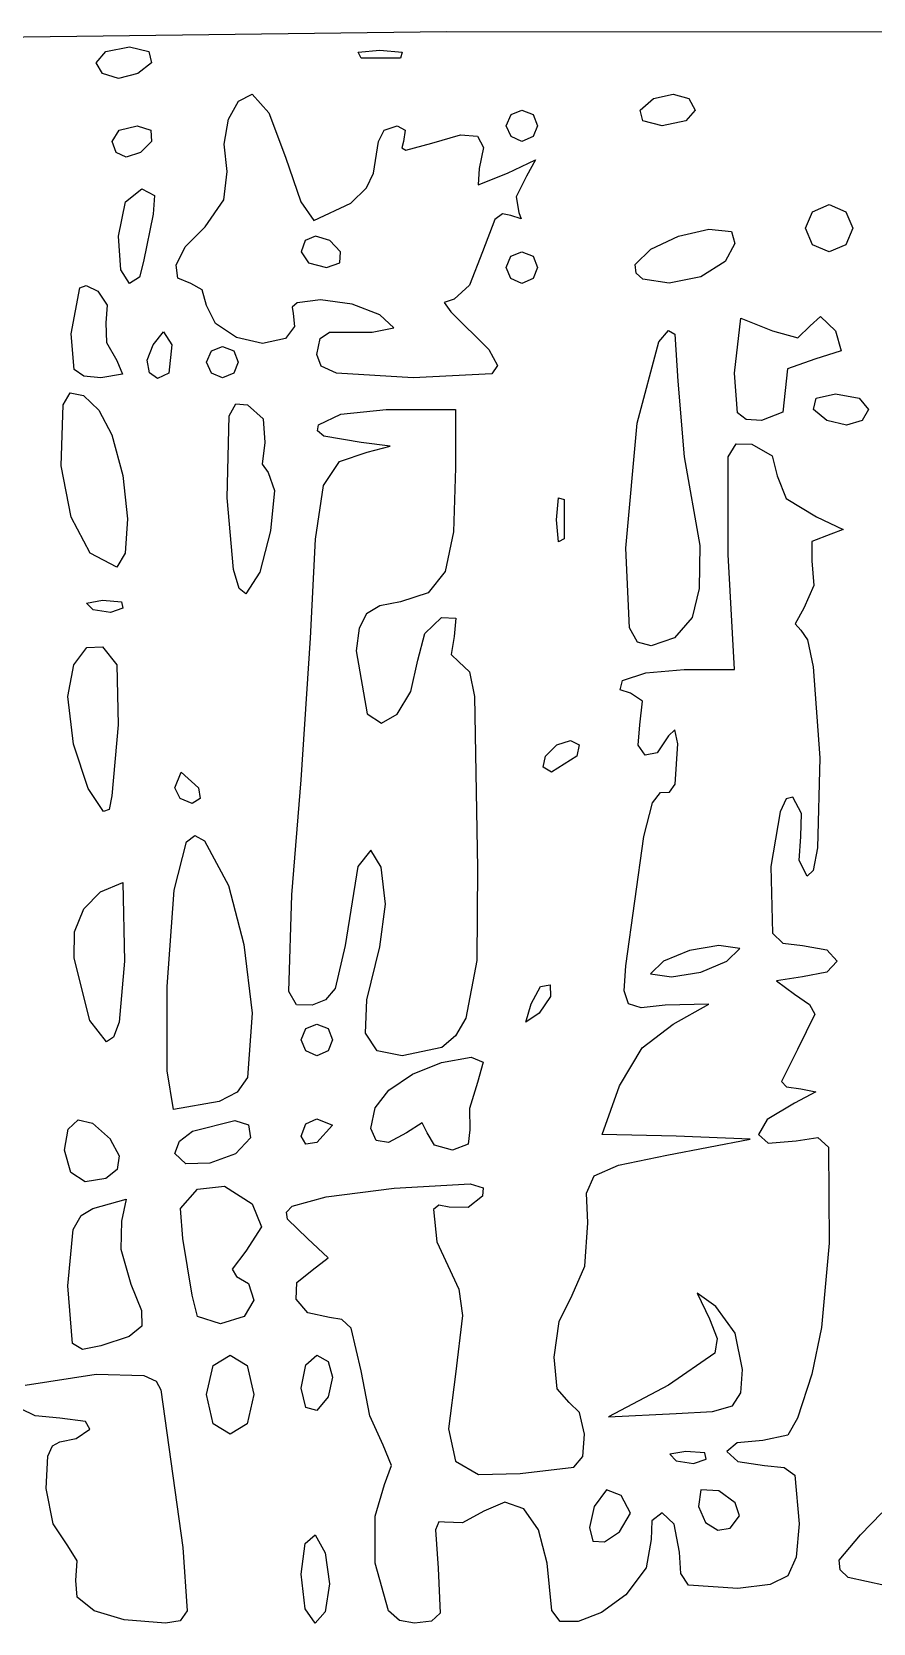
# Model space of a CAD drawing. Extents: x 0 to 282, y 0 to 282.
# Drawn here: x 209.17 to 228, y 246.59 to 282.21 of the extents above; entities that cross this region are included whole.
import ezdxf

# ---------------------------------------------------------------- set-up
doc = ezdxf.new("R2010")
doc.units = 0

msp = doc.modelspace()

# ---------------------------------------------------------------- linework, layer by layer
at = {"layer": 'Layer 1'}
for p, q in [((218.444428, 282.20893), (206.898106, 282.065062)), ((230.156105, 282.200662), (218.444428, 282.20893)), ((210.608963, 281.516558), (210.820629, 281.772322)), ((210.820629, 281.772322), (211.349797, 281.869336)), ((211.349797, 281.869336), (211.78195, 281.772322)), ((211.78195, 281.772322), (211.843686, 281.516558)), ((216.469485, 281.750273), (216.958965, 281.79878)), ((216.535631, 281.622391), (216.469485, 281.750273)), ((216.958965, 281.79878), (217.452854, 281.750273)), ((217.452854, 281.750273), (217.417576, 281.622391)), ((210.750074, 281.274023), (210.608963, 281.516558)), ((211.843686, 281.516558), (211.539415, 281.274023)), ((211.843686, 281.516558), (211.843686, 281.516558)), ((217.417576, 281.622391), (216.535631, 281.622391)), ((217.417576, 281.622391), (217.417576, 281.622391)), ((211.102852, 281.16378), (210.750074, 281.274023)), ((211.539415, 281.274023), (211.102852, 281.16378)), ((213.789473, 280.655018), (214.10091, 280.811012)), ((214.10091, 280.811012), (214.471327, 280.396498)), ((222.779253, 280.458232), (223.083523, 280.713996)), ((223.083523, 280.713996), (223.520087, 280.81101)), ((223.520087, 280.81101), (223.872864, 280.713996)), ((223.872864, 280.713996), (224.013976, 280.458232)), ((213.567333, 280.250978), (213.789473, 280.655018)), ((214.471327, 280.396498), (214.841744, 279.399902)), ((219.78095, 280.105454), (219.891193, 280.361218)), ((219.891193, 280.361218), (220.133728, 280.458232)), ((220.133728, 280.458232), (220.389492, 280.361218)), ((220.389492, 280.361218), (220.486506, 280.105454)), ((222.840988, 280.215697), (222.779253, 280.458232)), ((224.013976, 280.458232), (223.802309, 280.215697)), ((224.013976, 280.458232), (224.013976, 280.458232)), ((210.961571, 279.752677), (211.124731, 280.008441)), ((211.124731, 280.008441), (211.526016, 280.105455)), ((211.526016, 280.105455), (211.830287, 280.008441)), ((211.830287, 280.008441), (211.843516, 279.752677)), ((213.47087, 279.694802), (213.567333, 280.250978)), ((216.923139, 279.752678), (217.05543, 280.008442)), ((217.05543, 280.008442), (217.346473, 280.105456)), ((217.346473, 280.105456), (217.522862, 280.008442)), ((217.522862, 280.008442), (217.487584, 279.752678)), ((219.891193, 279.862919), (219.78095, 280.105454)), ((220.486506, 280.105454), (220.389492, 279.862919)), ((220.486506, 280.105454), (220.486506, 280.105454)), ((223.273142, 280.105454), (222.840988, 280.215697)), ((223.802309, 280.215697), (223.273142, 280.105454)), ((211.054175, 279.510142), (210.961571, 279.752677)), ((211.843516, 279.752677), (211.600981, 279.510142)), ((211.843516, 279.752677), (211.843516, 279.752677)), ((213.536465, 279.082402), (213.47087, 279.694802)), ((216.817306, 279.047122), (216.923139, 279.752678)), ((217.487584, 279.752678), (217.447896, 279.61322)), ((217.447896, 279.61322), (217.5405, 279.56306)), ((217.5405, 279.56306), (218.122584, 279.7174)), ((218.122584, 279.7174), (218.75924, 279.902058)), ((218.75924, 279.902058), (219.141232, 279.871741)), ((219.141232, 279.871741), (219.278483, 279.623143)), ((219.278483, 279.623143), (219.180914, 279.152955)), ((220.133728, 279.752676), (219.891193, 279.862919)), ((220.389492, 279.862919), (220.133728, 279.752676)), ((211.279071, 279.399899), (211.054175, 279.510142)), ((211.600981, 279.510142), (211.279071, 279.399899)), ((214.841744, 279.399902), (214.841746, 279.399902)), ((214.841746, 279.399902), (215.185704, 278.403305)), ((219.815914, 279.047122), (220.437685, 279.342574)), ((220.437685, 279.342574), (220.239248, 278.976567)), ((213.4615, 278.451814), (213.536465, 279.082402)), ((216.657452, 278.718049), (216.817306, 279.047122)), ((219.180914, 279.152955), (219.154455, 278.782539)), ((219.154455, 278.782539), (219.815914, 279.047122)), ((220.239248, 278.976567), (220.005532, 278.517956)), ((211.261594, 278.403301), (211.632011, 278.694341)), ((211.632011, 278.694341), (211.914233, 278.54441)), ((211.914233, 278.54441), (211.878956, 278.129896)), ((216.305775, 278.372438), (216.657452, 278.718049)), ((211.102844, 277.636011), (211.261594, 278.403301)), ((213.042576, 277.847682), (213.4615, 278.451814)), ((215.185704, 278.403305), (215.476746, 277.988792)), ((215.476746, 277.988792), (216.305775, 278.372438)), ((220.005532, 278.517956), (220.062859, 278.165178)), ((226.483922, 277.8124), (226.642672, 278.182817)), ((226.642672, 278.182817), (227.013089, 278.341567)), ((227.013089, 278.341567), (227.383505, 278.182817)), ((227.383505, 278.182817), (227.542256, 277.8124)), ((211.878956, 278.1299), (211.667289, 277.07157)), ((211.878956, 278.129896), (211.878956, 278.1299)), ((212.601052, 277.396237), (213.042576, 277.847682)), ((219.529282, 278.006428), (219.25147, 277.283233)), ((219.702915, 278.136515), (219.529282, 278.006428)), ((219.88647, 278.094622), (219.702915, 278.136515)), ((220.120185, 278.024067), (219.88647, 278.094622)), ((220.062859, 278.165178), (220.120185, 278.024067)), ((211.160171, 276.881951), (211.102844, 277.636011)), ((215.287604, 277.539764), (215.195, 277.284)), ((215.5125, 277.636778), (215.287604, 277.539764)), ((215.83441, 277.539764), (215.5125, 277.636778)), ((216.076945, 277.284), (215.83441, 277.539764)), ((223.019828, 277.344969), (223.643804, 277.636011)), ((223.643804, 277.636011), (224.320698, 277.794761)), ((224.320698, 277.794761), (224.825616, 277.741845)), ((224.900581, 277.472852), (224.684505, 277.071567)), ((224.825616, 277.741845), (224.900581, 277.472852)), ((226.642672, 277.441983), (226.483922, 277.8124)), ((227.542256, 277.8124), (227.383505, 277.441983)), ((227.542256, 277.8124), (227.542256, 277.8124)), ((212.394346, 276.987786), (212.601052, 277.396237)), ((215.195, 277.284), (215.35816, 277.041465)), ((215.195, 277.284), (215.195, 277.284)), ((216.063716, 277.041465), (216.076945, 277.284)), ((219.25147, 277.283233), (218.960428, 276.542401)), ((219.78084, 276.930456), (219.891083, 277.186221)), ((219.891083, 277.186221), (220.133618, 277.283234)), ((220.133618, 277.283234), (220.389382, 277.186221)), ((220.389382, 277.186221), (220.486396, 276.930456)), ((222.673666, 277.001011), (223.019828, 277.344969)), ((227.013089, 277.283233), (226.642672, 277.441983)), ((227.383505, 277.441983), (227.013089, 277.283233)), ((211.349789, 276.577681), (211.160171, 276.881951)), ((211.667289, 277.07157), (211.574684, 276.718792)), ((212.43238, 276.691784), (212.394346, 276.987786)), ((215.35816, 277.041465), (215.759445, 276.931222)), ((215.759445, 276.931222), (216.063716, 277.041465)), ((219.891083, 276.687922), (219.78084, 276.930456)), ((220.486396, 276.930456), (220.389382, 276.687922)), ((220.486396, 276.930456), (220.486396, 276.930456)), ((222.689168, 276.807259), (222.673666, 277.001011)), ((222.84399, 276.674691), (222.689168, 276.807259)), ((224.684496, 277.071566), (224.137139, 276.723198)), ((224.684505, 277.071567), (224.684496, 277.071566)), ((210.043885, 275.448787), (210.237912, 276.480664)), ((210.237912, 276.480664), (210.381229, 276.530274)), ((210.381229, 276.530274), (210.643608, 276.401288)), ((210.643608, 276.401288), (210.850865, 276.088198)), ((211.574684, 276.718792), (211.349789, 276.577681)), ((212.725076, 276.577682), (212.43238, 276.691784)), ((212.98084, 276.436571), (212.725076, 276.577682)), ((213.077854, 276.083793), (212.98084, 276.436571)), ((218.960428, 276.542401), (218.61647, 276.224903)), ((220.133618, 276.577678), (219.891083, 276.687922)), ((220.389382, 276.687922), (220.133618, 276.577678)), ((223.427726, 276.586497), (222.84399, 276.674691)), ((224.137139, 276.723198), (223.427726, 276.586497)), ((210.850865, 276.088198), (210.819997, 275.695732)), ((213.274087, 275.680303), (213.077854, 276.083793)), ((215.107982, 276.140017), (214.992985, 276.044794)), ((214.992985, 276.044794), (215.018133, 275.907404)), ((215.631086, 276.207265), (215.107982, 276.140017)), ((216.332784, 276.115764), (215.631086, 276.207265)), ((216.958413, 275.872126), (216.332784, 276.115764)), ((218.61647, 276.224903), (218.395984, 276.149938)), ((218.395984, 276.149938), (218.545914, 275.942681)), ((210.819996, 275.695732), (210.837635, 275.25917)), ((210.819997, 275.695732), (210.819996, 275.695732)), ((213.748132, 275.369417), (213.274087, 275.680303)), ((215.018133, 275.907404), (215.049001, 275.611952)), ((217.267094, 275.585494), (216.958413, 275.872126)), ((218.545914, 275.942681), (219.392581, 275.096014)), ((224.895962, 274.56684), (225.037073, 275.80156)), ((225.037073, 275.80156), (225.742629, 275.519338)), ((226.589296, 275.625177), (226.818601, 275.836844)), ((226.818601, 275.836844), (227.153741, 275.519344)), ((210.11444, 274.650628), (210.043885, 275.448787)), ((211.878518, 275.201844), (212.116643, 275.492886)), ((212.116643, 275.492886), (212.301852, 275.201844)), ((214.328011, 275.230511), (213.748132, 275.369417)), ((214.841744, 275.342959), (214.328011, 275.230511)), ((215.049001, 275.611952), (214.841744, 275.342959)), ((215.547301, 274.990181), (215.622266, 275.342959)), ((215.622266, 275.342959), (215.829523, 275.48407)), ((215.829523, 275.48407), (216.782024, 275.48407)), ((216.782024, 275.48407), (217.267094, 275.585494)), ((223.202662, 275.272395), (223.412675, 275.521545)), ((223.412675, 275.521545), (223.559849, 275.439965)), ((223.559849, 275.439965), (223.625996, 274.39045)), ((225.742629, 275.519338), (226.311483, 275.360588)), ((226.311483, 275.360588), (226.589296, 275.625171)), ((226.589296, 275.625171), (226.589296, 275.625177)), ((227.153741, 275.519344), (227.281623, 275.069552)), ((210.837635, 275.25917), (211.066941, 274.849065)), ((211.750084, 274.85954), (211.878518, 275.201844)), ((212.301852, 275.201844), (212.231296, 274.566844)), ((213.07764, 274.813789), (213.187883, 275.069554)), ((213.187883, 275.069554), (213.430418, 275.166567)), ((213.430418, 275.166567), (213.686182, 275.069554)), ((213.686182, 275.069554), (213.783196, 274.813789)), ((215.645419, 274.728905), (215.547301, 274.990181)), ((219.392581, 275.096014), (219.589365, 274.743787)), ((222.713182, 273.45118), (223.202662, 275.272395)), ((227.281623, 275.069552), (226.69513, 274.884344)), ((210.331619, 274.501248), (210.11444, 274.650628)), ((211.066941, 274.849065), (211.194822, 274.549204)), ((211.803552, 274.580073), (211.750084, 274.85954)), ((213.187883, 274.571255), (213.07764, 274.813789)), ((213.783196, 274.813789), (213.686182, 274.571255)), ((213.783196, 274.813789), (213.783196, 274.813789)), ((215.988277, 274.566847), (215.645419, 274.728905)), ((219.589365, 274.743787), (219.458728, 274.553618)), ((226.082178, 274.663858), (226.024852, 274.178788)), ((226.69513, 274.884344), (226.082178, 274.663858)), ((210.714163, 274.461009), (210.331619, 274.501248)), ((211.194822, 274.549204), (210.714163, 274.461009)), ((211.982697, 274.452743), (211.803552, 274.580073)), ((212.231296, 274.566844), (211.982697, 274.452743)), ((212.231296, 274.566844), (212.231296, 274.566844)), ((213.430418, 274.461011), (213.187883, 274.571255)), ((213.686182, 274.571255), (213.430418, 274.461011)), ((217.699251, 274.461014), (215.988277, 274.566847)), ((219.458728, 274.553618), (217.699251, 274.461014)), ((223.625996, 274.390455), (223.767107, 272.697125)), ((223.625996, 274.39045), (223.625996, 274.390455)), ((224.957698, 273.680489), (224.895962, 274.56684)), ((209.866889, 273.861284), (210.022883, 274.128624)), ((210.022883, 274.128624), (210.32109, 274.068541)), ((210.32109, 274.068541), (210.665599, 273.737261)), ((226.024852, 274.178788), (225.971935, 273.698128)), ((226.659133, 273.755459), (226.720869, 274.011223)), ((226.720869, 274.011223), (227.153022, 274.108237)), ((227.153022, 274.108237), (227.682189, 274.011223)), ((227.682189, 274.011223), (227.893856, 273.755459)), ((209.826101, 272.494822), (209.866889, 273.861284)), ((210.665599, 273.737261), (210.960499, 273.191006)), ((213.535788, 271.779907), (213.579885, 273.614353)), ((213.579885, 273.614353), (213.734226, 273.883346)), ((213.734226, 273.883346), (213.994399, 273.861297)), ((213.994399, 273.861297), (214.347177, 273.543797)), ((214.347177, 273.543797), (214.382455, 273.01463)), ((215.586336, 273.411512), (216.082981, 273.649638)), ((216.082981, 273.649638), (217.098871, 273.755471)), ((217.098871, 273.755471), (218.651091, 273.755471)), ((218.651091, 273.755471), (218.651091, 272.450191)), ((225.153931, 273.530008), (224.957698, 273.680489)), ((225.971935, 273.698128), (225.495685, 273.50851)), ((226.963404, 273.512924), (226.659133, 273.755459)), ((227.893856, 273.755459), (227.752744, 273.512924)), ((227.893856, 273.755459), (227.893856, 273.755459)), ((210.960499, 273.191006), (210.960506, 273.191014)), ((210.960506, 273.191014), (211.205245, 272.281509)), ((215.562702, 273.280047), (215.586336, 273.411512)), ((215.704846, 273.160158), (215.562702, 273.280047)), ((222.461828, 270.651005), (222.713182, 273.45118)), ((225.495685, 273.50851), (225.153931, 273.530008)), ((227.399967, 273.402681), (226.963404, 273.512924)), ((227.752744, 273.512924), (227.399967, 273.402681)), ((214.382456, 273.014625), (214.325129, 272.533965)), ((214.382455, 273.01463), (214.382456, 273.014625)), ((216.534426, 273.014637), (215.704846, 273.160158)), ((217.187065, 272.935262), (216.534426, 273.014637)), ((216.675537, 272.80297), (217.187065, 272.935262)), ((224.753978, 272.69714), (224.932572, 272.990389)), ((224.932572, 272.990389), (225.283145, 272.979365)), ((225.283145, 272.979365), (225.737347, 272.719192)), ((210.043282, 271.343333), (209.826101, 272.494822)), ((214.325129, 272.533965), (214.453011, 272.344347)), ((215.696579, 272.057724), (216.050459, 272.594057)), ((216.050459, 272.594057), (216.675537, 272.80297)), ((223.767107, 272.697125), (224.119885, 270.71275)), ((224.753978, 270.509915), (224.753978, 272.69714)), ((225.737347, 272.719192), (225.84759, 272.273809)), ((211.205245, 272.281509), (211.304464, 271.31247)), ((214.453011, 272.344347), (214.599083, 271.939755)), ((218.651086, 272.45018), (218.602027, 271.019227)), ((218.651091, 272.450191), (218.651086, 272.45018)), ((225.84759, 272.273809), (225.847586, 272.273791)), ((225.847586, 272.273791), (226.050433, 271.762263)), ((213.681309, 270.174763), (213.535788, 271.779907)), ((214.599083, 271.939755), (214.510338, 271.039068)), ((215.514678, 270.853318), (215.696579, 272.057724)), ((220.907557, 271.286014), (220.956064, 271.779903)), ((220.956064, 271.779903), (221.083946, 271.744625)), ((226.050433, 271.762263), (226.729531, 271.356568)), ((221.083946, 271.744625), (221.083946, 270.86268)), ((210.472128, 270.542418), (210.043282, 271.343333)), ((211.304464, 271.31247), (211.258162, 270.541868)), ((220.956064, 270.796534), (220.907557, 271.286014)), ((226.729531, 271.356568), (227.324844, 271.069936)), ((227.324844, 271.069936), (227.047031, 270.968512)), ((214.510338, 271.039068), (214.269457, 270.111924)), ((215.405537, 268.64019), (215.514678, 270.853318)), ((218.602027, 271.019227), (218.41737, 270.130668)), ((221.083946, 270.86268), (220.956064, 270.796534)), ((221.083946, 270.86268), (221.083946, 270.86268)), ((224.119885, 270.71275), (224.104451, 269.750326)), ((227.047031, 270.968512), (226.623697, 270.800942)), ((226.623697, 270.800942), (226.623697, 270.368789)), ((211.066339, 270.227674), (210.472128, 270.542418)), ((211.258162, 270.541868), (211.066339, 270.227674)), ((222.545612, 268.869479), (222.461828, 270.651005)), ((224.895089, 267.934635), (224.753978, 270.509915)), ((226.623697, 270.368789), (226.667794, 269.813164)), ((213.80864, 269.745917), (213.681309, 270.174763)), ((214.269457, 270.111924), (213.959122, 269.627957)), ((218.41737, 270.130668), (218.040891, 269.652212)), ((213.959122, 269.627957), (213.80864, 269.745917)), ((218.040891, 269.652212), (217.416366, 269.45157)), ((224.104451, 269.750326), (223.943496, 269.098785)), ((226.667794, 269.813164), (226.447308, 269.310459)), ((210.390367, 269.4207), (210.747555, 269.486846)), ((210.535888, 269.275179), (210.390367, 269.4207)), ((210.923943, 269.213443), (210.535888, 269.275179)), ((210.747555, 269.486846), (211.175298, 269.451568)), ((211.206166, 269.310457), (210.923943, 269.213443)), ((211.175298, 269.451568), (211.206166, 269.310457)), ((211.206166, 269.310457), (211.206166, 269.310457)), ((216.954447, 269.365029), (216.657893, 269.182577)), ((217.416366, 269.45157), (216.954447, 269.365029)), ((226.447308, 269.310459), (226.253279, 268.957681)), ((216.657893, 269.182577), (216.493631, 268.861219)), ((217.963173, 268.741613), (218.33359, 269.098801)), ((218.33359, 269.098801), (218.659909, 269.085572)), ((218.659909, 269.085572), (218.615812, 268.675467)), ((223.943496, 269.098785), (223.55103, 268.648993)), ((226.253279, 268.957681), (226.376752, 268.81657)), ((215.19387, 265.46519), (215.405537, 268.64019)), ((216.493631, 268.861219), (216.428588, 268.35796)), ((217.804423, 268.1463), (217.963173, 268.741613)), ((218.615812, 268.675467), (218.549666, 268.274182)), ((222.724758, 268.54757), (222.545612, 268.869479)), ((223.55103, 268.648993), (223.026273, 268.463785)), ((226.376752, 268.81657), (226.527234, 268.598289)), ((226.527234, 268.598289), (226.654565, 267.996363)), ((210.107835, 268.040445), (210.399428, 268.4285)), ((210.399428, 268.4285), (210.750551, 268.446138)), ((210.750551, 268.446138), (211.065294, 268.040445)), ((216.428588, 268.35796), (216.675533, 266.94685)), ((218.549666, 268.274182), (218.721645, 268.111022)), ((223.026273, 268.463785), (222.724758, 268.54757)), ((209.971684, 267.334889), (210.107835, 268.040445)), ((211.065294, 268.040445), (211.065296, 268.040449)), ((211.065296, 268.040449), (211.100573, 266.699889)), ((217.647875, 267.442946), (217.804423, 268.1463)), ((218.721645, 268.111022), (218.964179, 267.881716)), ((218.964179, 267.881716), (219.074423, 267.33491)), ((222.390369, 267.68769), (222.906307, 267.86408)), ((222.906307, 267.86408), (223.766199, 267.934635)), ((223.766199, 267.934635), (224.895089, 267.934635)), ((226.654565, 267.996363), (226.800086, 265.95907)), ((222.333043, 267.480434), (222.390369, 267.68769)), ((210.101218, 266.263327), (209.971684, 267.334889)), ((217.345809, 266.938031), (217.647875, 267.442946)), ((219.074423, 267.33491), (219.144978, 263.48963)), ((222.566758, 267.405468), (222.333043, 267.480434)), ((222.831342, 267.22467), (222.566758, 267.405468)), ((222.778425, 266.699912), (222.831342, 267.22467)), ((216.675533, 266.94685), (216.990827, 266.737388)), ((216.990827, 266.737388), (217.345809, 266.938031)), ((211.100573, 266.699889), (210.959462, 265.112389)), ((222.733777, 266.244608), (222.778425, 266.699912)), ((223.413425, 266.452967), (223.160417, 266.074833)), ((223.558946, 266.589669), (223.413425, 266.452967)), ((223.625092, 266.276578), (223.558946, 266.589669)), ((210.425884, 265.27114), (210.101218, 266.263327)), ((220.66014, 265.994337), (220.915904, 266.250101)), ((220.915904, 266.250101), (221.224585, 266.347115)), ((221.224585, 266.347115), (221.414203, 266.250101)), ((221.414203, 266.250101), (221.365696, 265.994337)), ((222.897488, 266.020814), (222.733777, 266.244608)), ((223.160417, 266.074833), (222.897488, 266.020814)), ((223.563356, 265.372587), (223.625092, 266.276578)), ((220.611632, 265.751802), (220.66014, 265.994337)), ((220.801251, 265.641559), (220.611632, 265.751802)), ((221.365696, 265.994337), (220.801251, 265.641559)), ((221.365696, 265.994337), (221.365696, 265.994337)), ((226.800086, 265.95907), (226.751579, 263.948235)), ((212.369779, 265.288783), (212.51089, 265.641561)), ((212.51089, 265.641561), (212.898946, 265.288783)), ((214.982203, 262.88991), (215.19387, 265.46519)), ((223.436576, 265.190134), (223.563356, 265.372587)), ((210.770395, 264.755203), (210.425884, 265.27114)), ((210.959462, 265.112389), (210.895315, 264.799851)), ((212.484431, 265.046248), (212.369779, 265.288783)), ((212.757835, 264.936005), (212.484431, 265.046248)), ((212.934223, 265.046248), (212.757835, 264.936005)), ((212.898946, 265.288783), (212.934223, 265.046248)), ((212.898946, 265.288783), (212.898946, 265.288783)), ((223.061198, 264.953661), (223.237036, 265.182968)), ((223.237036, 265.182968), (223.436576, 265.190134)), ((226.04878, 265.042945), (225.913732, 264.750801)), ((226.200364, 265.07712), (226.04878, 265.042945)), ((226.394392, 264.715523), (226.200364, 265.07712)), ((210.895315, 264.799851), (210.770395, 264.755203)), ((222.862209, 264.195188), (223.061198, 264.953661)), ((225.913732, 264.750801), (225.706475, 263.5249)), ((226.376753, 264.195175), (226.394392, 264.715523)), ((212.353171, 262.997381), (212.62933, 264.076109)), ((212.62933, 264.076109), (212.813918, 264.219631)), ((212.813918, 264.219631), (213.031165, 264.103118)), ((213.031165, 264.103118), (213.568598, 263.10156)), ((222.460924, 261.302408), (222.862209, 264.195188)), ((226.341475, 263.661598), (226.376753, 264.195175)), ((226.751579, 263.948235), (226.656219, 263.43891)), ((216.754361, 263.893673), (216.46387, 263.52491)), ((216.988627, 263.511679), (216.754361, 263.893673)), ((226.517864, 263.31323), (226.341475, 263.661598)), ((216.46387, 263.52491), (216.181648, 261.76102)), ((217.083988, 262.686508), (216.988627, 263.511679)), ((219.144978, 263.48963), (219.128442, 261.419815)), ((225.706475, 263.5249), (225.741753, 262.034413)), ((226.656219, 263.43891), (226.517864, 263.31323)), ((210.328492, 262.576802), (210.702767, 262.9621)), ((210.702767, 262.9621), (211.206026, 263.172112)), ((211.206026, 263.172112), (211.241303, 261.408222)), ((212.192768, 260.84378), (212.353171, 262.997381)), ((213.568598, 263.10156), (213.568606, 263.101559)), ((213.568606, 263.101559), (213.912564, 261.778642)), ((214.920467, 260.729141), (214.982203, 262.88991)), ((210.119581, 262.065826), (210.328492, 262.576802)), ((216.957759, 261.72574), (217.083988, 262.686508)), ((210.112416, 261.478782), (210.119581, 262.065826)), ((225.741753, 262.034413), (225.974366, 261.808414)), ((225.974366, 261.808414), (226.412031, 261.76101)), ((210.467399, 260.083655), (210.112416, 261.478782)), ((213.912564, 261.778642), (214.097773, 260.244059)), ((216.181648, 261.76102), (215.956752, 260.7997)), ((216.66286, 260.541728), (216.957759, 261.72574)), ((223.885671, 261.650535), (223.308, 261.408)), ((224.54272, 261.760778), (223.885671, 261.650535)), ((225.014561, 261.690222), (224.54272, 261.760778)), ((224.719109, 261.408), (225.014561, 261.690222)), ((226.412031, 261.76101), (226.958837, 261.663996)), ((226.958837, 261.663996), (227.188143, 261.408232)), ((211.241306, 261.408227), (211.124448, 260.04507)), ((211.241303, 261.408222), (211.241306, 261.408227)), ((219.128442, 261.419815), (218.880395, 260.133829)), ((222.425095, 260.742925), (222.460924, 261.302408)), ((223.308, 261.408), (223.012548, 261.125778)), ((223.012548, 261.125778), (223.484389, 261.055222)), ((223.308, 261.408), (223.308, 261.408)), ((223.484389, 261.055222), (224.141438, 261.165465)), ((224.141438, 261.165465), (224.719109, 261.408)), ((226.958837, 261.165697), (226.412031, 261.055454)), ((227.188143, 261.408232), (226.958837, 261.165697)), ((212.197177, 258.952007), (212.192768, 260.84378)), ((215.091343, 260.42928), (214.920467, 260.729141)), ((215.956752, 260.7997), (215.740125, 260.540627)), ((220.342917, 260.455716), (220.554583, 260.839362)), ((220.554583, 260.839362), (220.766251, 260.87905)), ((220.766251, 260.87905), (220.77507, 260.614466)), ((222.518251, 260.451332), (222.425095, 260.742925)), ((226.412031, 261.055454), (225.834357, 260.967259)), ((225.834357, 260.967259), (226.235642, 260.667398)), ((215.440814, 260.42046), (215.091343, 260.42928)), ((215.740125, 260.540627), (215.440814, 260.42046)), ((216.63585, 259.794279), (216.66286, 260.541728)), ((220.219444, 260.045611), (220.342917, 260.455716)), ((220.77507, 260.614466), (220.519306, 260.24405)), ((222.803229, 260.364791), (222.518251, 260.451332)), ((223.342869, 260.420463), (222.803229, 260.364791)), ((224.317417, 260.446921), (223.342869, 260.420463)), ((223.519258, 259.997129), (224.317417, 260.446921)), ((226.235642, 260.667398), (226.574089, 260.439746)), ((226.574089, 260.439746), (226.694254, 260.222016)), ((210.835611, 259.604649), (210.467399, 260.083655)), ((211.124448, 260.04507), (210.995739, 259.709724)), ((214.097773, 260.244059), (213.991939, 258.806489)), ((218.880395, 260.133829), (218.650952, 259.736195)), ((220.519306, 260.244049), (220.219444, 260.045611)), ((220.519306, 260.24405), (220.519306, 260.244049)), ((226.694254, 260.222016), (226.306198, 259.432678)), ((210.995739, 259.709724), (210.835611, 259.604649)), ((215.19205, 259.644323), (215.302293, 259.900087)), ((215.302293, 259.900087), (215.544828, 259.997101)), ((215.544828, 259.997101), (215.800592, 259.900087)), ((215.800592, 259.900087), (215.897606, 259.644323)), ((216.893267, 259.404018), (216.63585, 259.794279)), ((218.650952, 259.736195), (218.341307, 259.476228)), ((222.826927, 259.467968), (223.519258, 259.997129)), ((215.302293, 259.401788), (215.19205, 259.644323)), ((215.544828, 259.291545), (215.302293, 259.401788)), ((215.800592, 259.401788), (215.544828, 259.291545)), ((215.897606, 259.644323), (215.800592, 259.401788)), ((215.897606, 259.644323), (215.897606, 259.644323)), ((217.451648, 259.29157), (216.893267, 259.404018)), ((218.341307, 259.476228), (217.451648, 259.29157)), ((222.319808, 258.621299), (222.826927, 259.467968)), ((226.306198, 259.432678), (225.9446, 258.713893)), ((212.333879, 258.09211), (212.197177, 258.952007)), ((217.687797, 258.877035), (218.338233, 259.139414)), ((218.338233, 259.139414), (219.001899, 259.256273)), ((219.001899, 259.256273), (219.270892, 259.14603)), ((219.270892, 259.14603), (219.14301, 258.691828)), ((213.991939, 258.806489), (213.760429, 258.477964)), ((217.156425, 258.522053), (217.687797, 258.877035)), ((219.143006, 258.691823), (218.962207, 258.109739)), ((219.14301, 258.691828), (219.143006, 258.691823)), ((221.931752, 257.527689), (222.319808, 258.621299)), ((225.9446, 258.713893), (226.058151, 258.594279)), ((226.058151, 258.594279), (226.376753, 258.550733)), ((213.356939, 258.268499), (212.333879, 258.09211)), ((213.760429, 258.477964), (213.356939, 258.268499)), ((216.849949, 258.127383), (217.156425, 258.522053)), ((226.235642, 258.233233), (225.625999, 257.867777)), ((226.716302, 258.484587), (226.235642, 258.233233)), ((226.376753, 258.550733), (226.716302, 258.484587)), ((215.302253, 257.765777), (215.544788, 257.880429)), ((215.544788, 257.880429), (215.897566, 257.739318)), ((216.756793, 257.662157), (216.849949, 258.127383)), ((218.962207, 258.109739), (218.966617, 257.633493)), ((209.90034, 257.174874), (209.980817, 257.650021)), ((209.980817, 257.650021), (210.200201, 257.853971)), ((210.200201, 257.853971), (210.52542, 257.780109)), ((210.52542, 257.780109), (210.9234, 257.421819)), ((212.475068, 257.378824), (212.762252, 257.607027)), ((212.762252, 257.607027), (213.710346, 257.845152)), ((213.710346, 257.845152), (214.019026, 257.743729)), ((214.019026, 257.743729), (214.063124, 257.457096)), ((215.19201, 257.492373), (215.302253, 257.765777)), ((215.897566, 257.739318), (215.544788, 257.351262)), ((215.897566, 257.739318), (215.897566, 257.739318)), ((216.871997, 257.395368), (216.756793, 257.662157)), ((217.555505, 257.562938), (217.152566, 257.353476)), ((217.903873, 257.787833), (217.555505, 257.562938)), ((218.014116, 257.562938), (217.903873, 257.787833)), ((218.177276, 257.289534), (218.014116, 257.562938)), ((218.966617, 257.633493), (218.931339, 257.311583)), ((223.589812, 257.492412), (221.931752, 257.527689)), ((225.625999, 257.867777), (225.433074, 257.532087)), ((225.433074, 257.532087), (225.650253, 257.335303)), ((210.037041, 256.676575), (209.90034, 257.174874)), ((210.923396, 257.421819), (211.117975, 257.049748)), ((210.9234, 257.421819), (210.923396, 257.421819)), ((212.369786, 257.104318), (212.475068, 257.378824)), ((214.063116, 257.457096), (213.724119, 257.094396)), ((214.063124, 257.457096), (214.063116, 257.457096)), ((215.302253, 257.315985), (215.19201, 257.492373)), ((215.544788, 257.351262), (215.302253, 257.315985)), ((217.152566, 257.353476), (216.871997, 257.395368)), ((218.578561, 257.174882), (218.177276, 257.289534)), ((218.931339, 257.311583), (218.578561, 257.174882)), ((223.378152, 257.069078), (225.247872, 257.421856)), ((225.247872, 257.421856), (223.589812, 257.492412)), ((225.650253, 257.335303), (226.27092, 257.386566)), ((226.27092, 257.386566), (226.758746, 257.464839)), ((226.758746, 257.464839), (226.998525, 257.245455)), ((226.998525, 257.245455), (227.011754, 255.093506)), ((211.117975, 257.049748), (211.077736, 256.74713)), ((212.609564, 256.871705), (212.369786, 257.104318)), ((213.150305, 256.883832), (212.609564, 256.871705)), ((213.724119, 257.094396), (213.150305, 256.883832)), ((221.755374, 256.601644), (222.298872, 256.841976)), ((222.298872, 256.841976), (223.378152, 257.069078)), ((210.358951, 256.469318), (210.037041, 256.676575)), ((210.819216, 256.543732), (210.358951, 256.469318)), ((211.077736, 256.74713), (210.819216, 256.543732)), ((221.582292, 256.215792), (221.755374, 256.601644)), ((212.490821, 255.876217), (212.872262, 256.301756)), ((212.872262, 256.301756), (213.478598, 256.370107)), ((213.478598, 256.370107), (214.098163, 255.975434)), ((214.995256, 255.922538), (215.756485, 256.132)), ((215.756485, 256.132), (217.275084, 256.328233)), ((217.275084, 256.328233), (218.977235, 256.425247)), ((219.250644, 256.151844), (218.933144, 255.89608)), ((218.977235, 256.425247), (219.269382, 256.338155)), ((219.269382, 256.338155), (219.250644, 256.151844)), ((221.614262, 255.552128), (221.582292, 256.215792)), ((210.268317, 255.718574), (210.535106, 255.869605)), ((210.535106, 255.869605), (211.27594, 256.081272)), ((211.27594, 256.081272), (211.170107, 255.587383)), ((212.545943, 255.199322), (212.490821, 255.876217)), ((214.098163, 255.975434), (214.098166, 255.975431)), ((214.098166, 255.975431), (214.305422, 255.459494)), ((214.866615, 255.792175), (214.995256, 255.922538)), ((214.888871, 255.633701), (214.866615, 255.792175)), ((218.277197, 255.947343), (218.157032, 255.847572)), ((218.157032, 255.847572), (218.227588, 255.128787)), ((218.50981, 255.904899), (218.277197, 255.947343)), ((218.933144, 255.89608), (218.50981, 255.904899)), ((209.970661, 254.140995), (210.094133, 255.402178)), ((210.094133, 255.402178), (210.268317, 255.718574)), ((211.170106, 255.587375), (211.156877, 254.961195)), ((211.170107, 255.587383), (211.170106, 255.587375)), ((214.305422, 255.459494), (213.957055, 254.917101)), ((215.334804, 255.199343), (214.888871, 255.633701)), ((221.543707, 254.581988), (221.614262, 255.552128)), ((212.75761, 253.929322), (212.545943, 255.199322)), ((215.797825, 254.76719), (215.334804, 255.199343)), ((218.227588, 255.128787), (218.721477, 254.070457)), ((227.011754, 255.093506), (226.844184, 253.206146)), ((211.156877, 254.961195), (211.381773, 254.176265)), ((213.957055, 254.917101), (213.652783, 254.515816)), ((215.440637, 254.493787), (215.797825, 254.76719)), ((213.652783, 254.515816), (213.745388, 254.352656)), ((213.745388, 254.352656), (214.018791, 254.193906)), ((215.094475, 254.214323), (215.440637, 254.493787)), ((221.261484, 253.929348), (221.543707, 254.581988)), ((210.076494, 252.848943), (209.970661, 254.140995)), ((211.381773, 254.176265), (211.624307, 253.589222)), ((214.018791, 254.193906), (214.133444, 253.823489)), ((215.07904, 253.845561), (215.094475, 254.214323)), ((218.721477, 254.070457), (218.805262, 253.475144)), ((224.473114, 253.682218), (224.0586, 253.977669)), ((224.0586, 253.977669), (224.332003, 253.399996)), ((212.876672, 253.453073), (212.75761, 253.929322)), ((214.133444, 253.823489), (213.921777, 253.453073)), ((215.341419, 253.536329), (215.07904, 253.845561)), ((220.972647, 253.346162), (221.261484, 253.929348)), ((224.905267, 253.082498), (224.473114, 253.682218)), ((211.624307, 253.589222), (211.628717, 253.236996)), ((213.39261, 253.294322), (212.876672, 253.453073)), ((213.921777, 253.453073), (213.39261, 253.294322)), ((215.828693, 253.435457), (215.341419, 253.536329)), ((216.107608, 253.391907), (215.828693, 253.435457)), ((216.313763, 253.192917), (216.107608, 253.391907)), ((218.805262, 253.475144), (218.650922, 252.165457)), ((220.855789, 252.544694), (220.972647, 253.346162)), ((224.332, 253.4), (224.506184, 252.96013)), ((224.332003, 253.399996), (224.332, 253.4)), ((211.342085, 253.010448), (210.711495, 252.800435)), ((211.628717, 253.236996), (211.342085, 253.010448)), ((216.534249, 252.236007), (216.313763, 253.192917)), ((224.506184, 252.96013), (224.455472, 252.632708)), ((225.072837, 252.271108), (224.905267, 253.082498)), ((226.844184, 253.206146), (226.623698, 252.165446)), ((210.298083, 252.717202), (210.076494, 252.848943)), ((210.711495, 252.800435), (210.298083, 252.717202)), ((213.221373, 252.359446), (213.605019, 252.588751)), ((213.605019, 252.588751), (213.988665, 252.359446)), ((215.302763, 252.377085), (215.545298, 252.588751)), ((215.545298, 252.588751), (215.801062, 252.44764)), ((220.92414, 251.835831), (220.855789, 252.544694)), ((224.455472, 252.632708), (223.414777, 251.91833)), ((213.075852, 251.706806), (213.221373, 252.359446)), ((213.988665, 252.359446), (214.134186, 251.706806)), ((215.19252, 251.847917), (215.302763, 252.377085)), ((215.801062, 252.44764), (215.898076, 252.094862)), ((216.728277, 251.234996), (216.534249, 252.236007)), ((225.034802, 251.749658), (225.072837, 252.271108)), ((209.018909, 251.918476), (210.606409, 252.165421)), ((210.606409, 252.165421), (211.673561, 252.134553)), ((211.673561, 252.134553), (211.945862, 252.011632)), ((211.945862, 252.011632), (212.052799, 251.812643)), ((215.302763, 251.415765), (215.19252, 251.847917)), ((215.898076, 252.094862), (215.801062, 251.6583)), ((215.898076, 252.094862), (215.898076, 252.094862)), ((218.650922, 252.165457), (218.494928, 250.940106)), ((221.190929, 251.530458), (220.92414, 251.835831)), ((223.414777, 251.91833), (222.074217, 251.212774)), ((226.623698, 252.165446), (226.306198, 251.177668)), ((212.052799, 251.812643), (212.052796, 251.812642)), ((212.052796, 251.812642), (212.546685, 248.284862)), ((213.221373, 251.054167), (213.075852, 251.706806)), ((214.134186, 251.706806), (213.988665, 251.054167)), ((214.134186, 251.706806), (214.134186, 251.706806)), ((215.801062, 251.6583), (215.545298, 251.354028)), ((221.425746, 251.309421), (221.190929, 251.530458)), ((224.403106, 251.328529), (224.847938, 251.459718)), ((224.847938, 251.459718), (225.034802, 251.749658)), ((209.242151, 251.233866), (208.917483, 251.389309)), ((209.795021, 251.177642), (209.242151, 251.233866)), ((210.368285, 251.107087), (209.795021, 251.177642)), ((210.465299, 250.930697), (210.368285, 251.107087)), ((215.545298, 251.354028), (215.302763, 251.415765)), ((217.028138, 250.577947), (216.728277, 251.234996)), ((221.534887, 250.820492), (221.425746, 251.309421)), ((222.074217, 251.212774), (223.591167, 251.28333)), ((223.591167, 251.28333), (224.403106, 251.328529)), ((226.306198, 251.177668), (226.090122, 250.798432)), ((210.156618, 250.723441), (210.465299, 250.930697)), ((213.605019, 250.824861), (213.221373, 251.054167)), ((213.988665, 251.054167), (213.605019, 250.824861)), ((218.494928, 250.940106), (218.646512, 250.22077)), ((221.498507, 250.324949), (221.534887, 250.820492)), ((226.090122, 250.798432), (225.530086, 250.683779)), ((209.524925, 250.329322), (209.628967, 250.561452)), ((209.628967, 250.561452), (209.795021, 250.648475)), ((209.795021, 250.648475), (210.156618, 250.723441)), ((217.217757, 250.123745), (217.028138, 250.577947)), ((223.802667, 250.436667), (223.445479, 250.370521)), ((224.23041, 250.401389), (223.802667, 250.436667)), ((224.261278, 250.260278), (224.23041, 250.401389)), ((224.952412, 250.626453), (224.718697, 250.436834)), ((224.718697, 250.436834), (224.970051, 250.211938)), ((225.530086, 250.683779), (224.952412, 250.626453)), ((209.48634, 249.603373), (209.524925, 250.329322)), ((217.063416, 249.696002), (217.217757, 250.123745)), ((218.646512, 250.22077), (219.161899, 249.918151)), ((220.097312, 249.942957), (221.296762, 250.084068)), ((221.296762, 250.084068), (221.498507, 250.324949)), ((223.445479, 250.370521), (223.591, 250.225)), ((223.591, 250.225), (223.979056, 250.163264)), ((223.591, 250.225), (223.591, 250.225)), ((223.979056, 250.163264), (224.261278, 250.260278)), ((224.970051, 250.211938), (225.565364, 250.119334)), ((225.565364, 250.119334), (226.004132, 250.079095)), ((226.004132, 250.079095), (226.244462, 249.903257)), ((216.851749, 248.986038), (217.063416, 249.696002)), ((219.161899, 249.918151), (220.097312, 249.942957)), ((226.244462, 249.903257), (226.341476, 248.814054)), ((209.646192, 248.817892), (209.48634, 249.603373)), ((222.029403, 249.576826), (221.756, 249.201999)), ((222.355723, 249.448944), (222.029403, 249.576826)), ((222.56298, 249.056479), (222.355723, 249.448944)), ((224.142327, 249.576827), (224.085001, 249.202)), ((224.543612, 249.554778), (224.142327, 249.576827)), ((224.905209, 249.285785), (224.543612, 249.554778)), ((216.851749, 247.932112), (216.851749, 248.986038)), ((219.285917, 249.096277), (218.805257, 248.840513)), ((219.754449, 249.301326), (219.285917, 249.096277)), ((220.17668, 249.149191), (219.754449, 249.301326)), ((220.506306, 248.679556), (220.17668, 249.149191)), ((221.756, 249.202), (221.645757, 248.734569)), ((221.756, 249.201999), (221.756, 249.202)), ((222.320445, 248.637555), (222.56298, 249.056479)), ((223.27231, 249.060998), (223.043004, 248.880199)), ((223.545713, 248.805234), (223.27231, 249.060998)), ((224.085, 249.202), (224.24816, 248.841505)), ((224.085001, 249.202), (224.085, 249.202)), ((224.799376, 248.715828), (225.002223, 248.990333)), ((225.002223, 248.990333), (224.905209, 249.285785)), ((227.715842, 248.567089), (228.187682, 249.060978)), ((209.97141, 248.320145), (209.646192, 248.817892)), ((218.272783, 248.858151), (218.201125, 248.681762)), ((218.201125, 248.681762), (218.262861, 247.826272)), ((218.403972, 248.849332), (218.272783, 248.858151)), ((218.805257, 248.840513), (218.403972, 248.849332)), ((220.697027, 247.932107), (220.506306, 248.679556)), ((221.645757, 248.734569), (221.720722, 248.425888)), ((221.980896, 248.412659), (222.320445, 248.637555)), ((223.043004, 248.880199), (223.025365, 248.461275)), ((223.660366, 248.179053), (223.545713, 248.805234)), ((224.24816, 248.841505), (224.517153, 248.672833)), ((224.517153, 248.672833), (224.799376, 248.715828)), ((226.341476, 248.814054), (226.270369, 248.067157)), ((210.178667, 247.985006), (209.97141, 248.320145)), ((212.546685, 248.284862), (212.643699, 246.869341)), ((215.192996, 247.685132), (215.2856, 248.377459)), ((215.2856, 248.377459), (215.510496, 248.567077)), ((215.510496, 248.567077), (215.735391, 248.165793)), ((221.720722, 248.425888), (221.980896, 248.412659)), ((223.025365, 248.461275), (222.915122, 247.830685)), ((227.234629, 248.004852), (227.715842, 248.567089)), ((210.147799, 247.544033), (210.178667, 247.985006)), ((215.735391, 248.165793), (215.827996, 247.473467)), ((217.1472, 246.864955), (216.851749, 247.932112)), ((220.80286, 246.873777), (220.697027, 247.932107)), ((223.695643, 247.700047), (223.660366, 248.179053)), ((226.270369, 248.067157), (226.090122, 247.654295)), ((227.255093, 247.785744), (227.234629, 248.004852)), ((210.179216, 247.171963), (210.147799, 247.544033)), ((215.2856, 246.913432), (215.192996, 247.685132)), ((218.262861, 247.826272), (218.302548, 246.812038)), ((222.915122, 247.830685), (222.46092, 247.226555)), ((223.863212, 247.442629), (223.695643, 247.700047)), ((226.090122, 247.654295), (225.691595, 247.459716)), ((227.438027, 247.614592), (227.255093, 247.785744)), ((228.256581, 247.435999), (227.438027, 247.614592)), ((215.827996, 247.473467), (215.735391, 246.847287)), ((215.827996, 247.473467), (215.827996, 247.473467)), ((222.46092, 247.226555), (221.914114, 246.83409)), ((224.965646, 247.367664), (223.863212, 247.442629)), ((225.691595, 247.459716), (224.965646, 247.367664)), ((210.557901, 246.869345), (210.179216, 247.171963)), ((211.234242, 246.665947), (210.557901, 246.869345)), ((212.643699, 246.869341), (212.487153, 246.642794)), ((215.510496, 246.591522), (215.2856, 246.913432)), ((215.735391, 246.847287), (215.510496, 246.591522)), ((217.392492, 246.652186), (217.1472, 246.864955)), ((220.992481, 246.631242), (220.80286, 246.873777)), ((221.914114, 246.83409), (221.393767, 246.626833)), ((212.158629, 246.591532), (211.234242, 246.665947)), ((212.487153, 246.642794), (212.158629, 246.591532)), ((217.733694, 246.591552), (217.392492, 246.652186)), ((218.109072, 246.635649), (217.733694, 246.591552)), ((218.302548, 246.812038), (218.109072, 246.635649)), ((221.393767, 246.626833), (220.992481, 246.631242))]:
    msp.add_line(p, q, dxfattribs=at)

doc.saveas('drawing.dxf')
